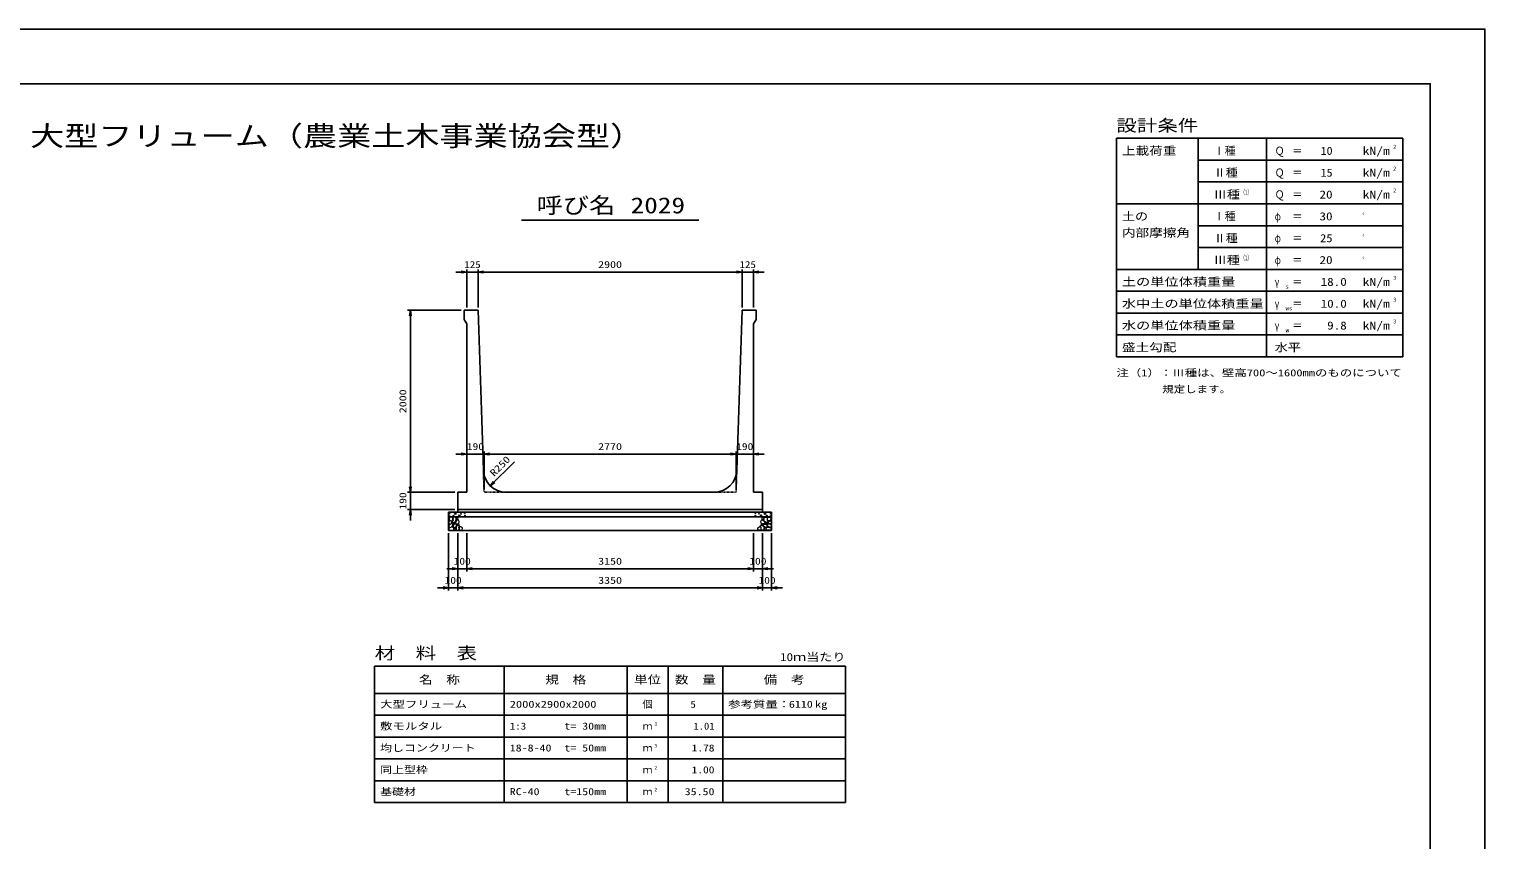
# Model space of a CAD drawing. Units: millimetres at full size. Extents: x 0 to 25230, y 0 to 17820.
# Drawn here: x 9230 to 25230, y 8910 to 17820 of the extents above; entities that cross this region are included whole.
import ezdxf
from ezdxf.enums import TextEntityAlignment as Align

# ---------------------------------------------------------------- set-up
doc = ezdxf.new("R2010")
doc.units = ezdxf.units.MM
doc.linetypes.add('DASHED_SPACED', pattern=[12, 6, -6])
for name, color, linetype, lineweight in [('0_2', 7, 'Continuous', 25), ('D-DCR-HCHn', 4, 'Continuous', 9), ('D-MTR-FRAM', 7, 'Continuous', 25), ('D-MTR-LINE', 7, 'Continuous', 25), ('D-STR-DIM', 7, 'Continuous', 25), ('D-STR-STRn', 1, 'Continuous', 25), ('D-TTL', 2, 'Continuous', 25), ('D-TTL-FRAM', 2, 'Continuous', 25), ('D-TTL-LINE', 7, 'Continuous', 25), ('D-TTL-TXT', 7, 'Continuous', 25)]:
    doc.layers.add(name, color=color, linetype=linetype, lineweight=lineweight)
for name, color, linetype in [('D-DOC', 7, 'Continuous'), ('D-MTR', 7, 'Continuous'), ('D-MTR-TXT', 7, 'Continuous')]:
    doc.layers.add(name, color=color, linetype=linetype)
doc.styles.add('ＭＳ ゴシック', font='')
doc.styles.get('ＭＳ ゴシック').set_extended_font_data('MS Gothic')

# ---------------------------------------------------------------- blocks, each defined once
blk = doc.blocks.new('open_arrow')
at = {"color": 0, "linetype": 'Continuous', "lineweight": -2}
blk.add_lwpolyline([(7.5, 1.25), (0, 0), (7.5, -1.25)], dxfattribs=at)

msp = doc.modelspace()

# ---------------------------------------------------------------- linework, layer by layer
at = {"layer": '0_2'}
for p, q in [((13940, 12280), (13940, 11860)), ((14040, 12280), (14040, 11860)), ((14040, 12280), (14040, 11860)), ((17190, 12280), (17190, 11860)), ((14160, 11890), (13820, 11890)), ((17190, 11890), (14040, 11890))]:
    msp.add_line(p, q, dxfattribs=at)
at = {"layer": 'D-DCR-HCHn'}
for points in [[(13845.46, 12410.356), (13840.26, 12394.753), (13847.194, 12384.352), (13864.53, 12382.618), (13876.366, 12387.699), (13871.464, 12399.954), (13874.932, 12406.889), (13867.997, 12413.823), (13857.596, 12417.29)], [(13878.366, 12352.757), (13891.208, 12372.019), (13889.603, 12376.834), (13871.946, 12381.65), (13855.894, 12380.045), (13844.658, 12370.414), (13843.052, 12359.177), (13844.658, 12347.941), (13857.499, 12344.731)], [(13884.787, 12312.627), (13896.023, 12317.443), (13899.234, 12333.494), (13892.813, 12344.731), (13881.577, 12347.941), (13867.13, 12346.336), (13851.078, 12339.915), (13843.052, 12330.284), (13843.052, 12319.048), (13847.868, 12312.627), (13867.13, 12314.232)], [(13878.399, 12453.696), (13862.796, 12457.163), (13848.928, 12450.228), (13847.194, 12434.626), (13850.661, 12422.491), (13867.997, 12417.29), (13880.132, 12417.29), (13885.333, 12425.958), (13885.333, 12445.028)], [(13892.267, 12455.429), (13887.067, 12439.827), (13888.8, 12422.491), (13876.665, 12403.421), (13892.267, 12394.753), (13909.603, 12403.421), (13920.005, 12417.29), (13923.472, 12439.827), (13920.005, 12451.962), (13909.603, 12457.163)], [(13895.735, 12394.753), (13887.067, 12387.819), (13890.534, 12382.618), (13902.669, 12382.618), (13907.87, 12384.352), (13911.337, 12391.286), (13906.136, 12396.487)], [(13923.311, 12352.757), (13931.337, 12372.019), (13924.916, 12380.045), (13905.654, 12380.045), (13897.628, 12376.834), (13889.603, 12365.598), (13889.603, 12355.967), (13897.628, 12343.125), (13907.259, 12341.52)], [(13920.101, 12317.443), (13920.101, 12336.705), (13912.075, 12341.52), (13904.049, 12336.705), (13902.444, 12325.469), (13904.049, 12315.837), (13915.285, 12312.627)], [(13921.739, 12413.823), (13913.071, 12393.02), (13920.005, 12384.352), (13940.808, 12384.352), (13949.476, 12387.819), (13958.144, 12399.954), (13958.144, 12410.356), (13949.476, 12424.224), (13939.074, 12425.958)], [(13950.599, 12314.232), (13955.415, 12328.679), (13953.81, 12344.731), (13965.046, 12362.388), (13950.599, 12370.414), (13934.548, 12362.388), (13924.916, 12349.546), (13921.706, 12328.679), (13924.916, 12317.443), (13934.548, 12312.627)], [(13925.206, 12451.962), (13925.206, 12431.159), (13933.874, 12425.958), (13942.542, 12431.159), (13944.275, 12443.294), (13942.542, 12453.696), (13930.407, 12457.163)], [(13947.389, 12370.414), (13955.415, 12376.834), (13952.204, 12381.65), (13940.968, 12381.65), (13936.153, 12380.045), (13932.942, 12373.624), (13937.758, 12368.808)], [(13963.441, 12315.837), (13977.887, 12312.627), (13990.729, 12319.048), (13992.334, 12333.494), (13989.124, 12344.731), (13973.072, 12349.546), (13961.836, 12349.546), (13957.02, 12341.52), (13957.02, 12323.863)], [(17266.559, 12315.837), (17252.113, 12312.627), (17239.271, 12319.048), (17237.666, 12333.494), (17240.876, 12344.731), (17256.928, 12349.546), (17268.164, 12349.546), (17272.98, 12341.52), (17272.98, 12323.863)], [(17279.401, 12314.232), (17274.585, 12328.679), (17276.19, 12344.731), (17264.954, 12362.388), (17279.401, 12370.414), (17295.452, 12362.388), (17305.084, 12349.546), (17308.294, 12328.679), (17305.084, 12317.443), (17295.452, 12312.627)], [(17308.261, 12413.823), (17316.929, 12393.02), (17309.995, 12384.352), (17289.192, 12384.352), (17280.524, 12387.819), (17271.856, 12399.954), (17271.856, 12410.356), (17280.524, 12424.224), (17290.926, 12425.958)], [(17282.611, 12370.414), (17274.585, 12376.834), (17277.796, 12381.65), (17289.032, 12381.65), (17293.847, 12380.045), (17297.058, 12373.624), (17292.242, 12368.808)], [(17304.794, 12451.962), (17304.794, 12431.159), (17296.126, 12425.958), (17287.458, 12431.159), (17285.725, 12443.294), (17287.458, 12453.696), (17299.593, 12457.163)], [(17306.689, 12352.757), (17298.663, 12372.019), (17305.084, 12380.045), (17324.346, 12380.045), (17332.372, 12376.834), (17340.397, 12365.598), (17340.397, 12355.967), (17332.372, 12343.125), (17322.741, 12341.52)], [(17337.733, 12455.429), (17342.933, 12439.827), (17341.2, 12422.491), (17353.335, 12403.421), (17337.733, 12394.753), (17320.397, 12403.421), (17309.995, 12417.29), (17306.528, 12439.827), (17309.995, 12451.962), (17320.397, 12457.163)], [(17309.899, 12317.443), (17309.899, 12336.705), (17317.925, 12341.52), (17325.951, 12336.705), (17327.556, 12325.469), (17325.951, 12315.837), (17314.715, 12312.627)], [(17334.265, 12394.753), (17342.933, 12387.819), (17339.466, 12382.618), (17327.331, 12382.618), (17322.13, 12384.352), (17318.663, 12391.286), (17323.864, 12396.487)], [(17345.213, 12312.627), (17333.977, 12317.443), (17330.766, 12333.494), (17337.187, 12344.731), (17348.423, 12347.941), (17362.87, 12346.336), (17378.922, 12339.915), (17386.948, 12330.284), (17386.948, 12319.048), (17382.132, 12312.627), (17362.87, 12314.232)], [(17351.634, 12352.757), (17338.792, 12372.019), (17340.397, 12376.834), (17358.054, 12381.65), (17374.106, 12380.045), (17385.342, 12370.414), (17386.948, 12359.177), (17385.342, 12347.941), (17372.501, 12344.731)], [(17351.601, 12453.696), (17367.204, 12457.163), (17381.072, 12450.228), (17382.806, 12434.626), (17379.339, 12422.491), (17362.003, 12417.29), (17349.868, 12417.29), (17344.667, 12425.958), (17344.667, 12445.028)], [(17384.54, 12410.356), (17389.74, 12394.753), (17382.806, 12384.352), (17365.47, 12382.618), (17353.634, 12387.699), (17358.536, 12399.954), (17355.068, 12406.889), (17362.003, 12413.823), (17372.404, 12417.29)]]:
    msp.add_lwpolyline(points, close=True, dxfattribs=at)
for centre, radius in [((13850.727, 12493.955), 3), ((13913.336, 12493.955), 7.5), ((13956.664, 12474.961), 7.5), ((13977.708, 12493.164), 3), ((14018.131, 12500.006), 3), ((17211.869, 12500.006), 3), ((17252.292, 12493.164), 3), ((17273.336, 12474.961), 7.5), ((17316.664, 12493.955), 7.5), ((17379.273, 12493.955), 3), ((13851.869, 12468.91), 3), ((13892.292, 12475.752), 3), ((14019.273, 12474.961), 3), ((17210.727, 12474.961), 3), ((17337.708, 12475.752), 3), ((17378.131, 12468.91), 3)]:
    msp.add_circle(centre, radius, dxfattribs=at)
at = {"layer": 'D-MTR-FRAM'}
for p, q in [((13027.5, 10820), (18202.5, 10820)), ((13027.5, 10820), (13027.5, 9320)), ((18202.5, 10820), (18202.5, 9320)), ((13027.5, 9320), (18202.5, 9320))]:
    msp.add_line(p, q, dxfattribs=at)
at = {"layer": 'D-MTR-LINE'}
for p, q in [((14452.5, 10820), (14452.5, 9320)), ((15802.5, 10820), (15802.5, 9320)), ((16252.5, 10820), (16252.5, 9320)), ((16852.5, 10820), (16852.5, 9320)), ((13027.5, 10520), (18202.5, 10520)), ((13027.5, 10280), (18202.5, 10280)), ((13027.5, 10040), (18202.5, 10040)), ((13027.5, 9800), (18202.5, 9800)), ((13027.5, 9560), (18202.5, 9560))]:
    msp.add_line(p, q, dxfattribs=at)
at = {"layer": 'D-STR-DIM'}
for p, q in [((13920, 15150), (14285, 15150)), ((14040, 14760), (14040, 15180)), ((14165, 14760), (14165, 15180)), ((14165, 14760), (14165, 15180)), ((14165, 15150), (17065, 15150)), ((16945, 15150), (17310, 15150)), ((17065, 14760), (17065, 15180)), ((17065, 14760), (17065, 15180)), ((17190, 14760), (17190, 15180)), ((13980, 14730), (13390, 14730)), ((13420, 14730), (13420, 12730)), ((13920, 13150), (14350, 13150)), ((14230, 12760), (14230, 13180)), ((14230, 12760), (14230, 13180)), ((14230, 13150), (17000, 13150)), ((16880, 13150), (17310, 13150)), ((17000, 12760), (17000, 13180)), ((17000, 12760), (17000, 13180)), ((14298.125, 12800.375), (14563.29, 13065.54)), ((13420, 12850), (13420, 12420)), ((13910, 12730), (13390, 12730)), ((13910, 12730), (13390, 12730)), ((13910, 12540), (13390, 12540)), ((13840, 12280), (13840, 11650)), ((13940, 12280), (13940, 11650)), ((13940, 12280), (13940, 11650)), ((17190, 12280), (17190, 11860)), ((17290, 12280), (17290, 11650)), ((17290, 12280), (17290, 11650)), ((17290, 12280), (17290, 11860)), ((17390, 12280), (17390, 11650)), ((17070, 11890), (17410, 11890)), ((14060, 11680), (13720, 11680)), ((13940, 11680), (17290, 11680)), ((17510, 11680), (17170, 11680))]:
    msp.add_line(p, q, dxfattribs=at)
at = {"layer": 'D-STR-STRn'}
for p, q in [((14010, 14730), (14165, 14730)), ((14010, 14630), (14010, 14730)), ((14165, 14730), (14222.139, 12971.879)), ((17065, 14730), (17007.861, 12971.879)), ((17220, 14730), (17065, 14730)), ((17220, 14630), (17220, 14730)), ((14010, 14630), (14040, 14580)), ((14040, 12730), (14040, 14580)), ((17220, 14630), (17190, 14580)), ((17190, 12730), (17190, 14580)), ((13940, 12730), (14040, 12730)), ((13940, 12730), (13940, 12540)), ((14472.007, 12730), (16757.993, 12730)), ((17190, 12730), (17290, 12730)), ((17290, 12730), (17290, 12540)), ((13840, 12310), (13840, 12510)), ((13840, 12510), (17390, 12510)), ((13940, 12540), (17290, 12540)), ((13940, 12540), (13940, 12510)), ((17290, 12540), (17290, 12510)), ((17390, 12310), (17390, 12510)), ((13840, 12460), (17390, 12460)), ((13840, 12310), (17390, 12310))]:
    msp.add_line(p, q, dxfattribs=at)
at = {"layer": 'D-STR-STRn', "color": 2, "linetype": 'DASHED_SPACED'}
for p, q in [((14222.139, 12971.879), (14230, 12730)), ((17007.861, 12971.879), (17000, 12730)), ((14230, 12730), (14472.007, 12730)), ((17000, 12730), (16757.993, 12730))]:
    msp.add_line(p, q, dxfattribs=at)
at = {"layer": 'D-STR-STRn'}
for centre, start, end in [((14472.007, 12980), 181.86146, 270), ((16757.993, 12980), 270, 358.13854)]:
    msp.add_arc(centre, 250, start, end, dxfattribs=at)
at = {"layer": 'D-TTL'}
for points in [[(0, 0), (25230, 0), (25230, 17820), (0, 17820)], [(600, 600), (24630, 600), (24630, 17220), (600, 17220)]]:
    msp.add_lwpolyline(points, close=True, dxfattribs=at)
at = {"layer": 'D-TTL-FRAM'}
for p, q in [((24330, 16620), (21180, 16620)), ((21180, 16620), (21180, 14220)), ((24330, 16620), (24330, 14220)), ((24330, 14220), (21180, 14220))]:
    msp.add_line(p, q, dxfattribs=at)
at = {"layer": 'D-TTL-LINE'}
for p, q in [((22080, 16620), (22080, 15180)), ((22830, 16620), (22830, 14220)), ((24330, 16380), (22080, 16380)), ((24330, 16140), (22080, 16140)), ((24330, 15900), (21180, 15900)), ((24330, 15660), (22080, 15660)), ((24330, 15420), (22080, 15420)), ((24330, 15180), (21180, 15180)), ((24330, 14940), (21180, 14940)), ((24330, 14700), (21180, 14700)), ((24330, 14460), (21180, 14460))]:
    msp.add_line(p, q, dxfattribs=at)
at = {"layer": 'D-TTL-TXT'}
msp.add_line((14640, 15720), (16590, 15720), dxfattribs=at)

# ---------------------------------------------------------------- block references
at = {"layer": '0_2', "xscale": 8, "yscale": 8, "rotation": 180}
for p in [(13940, 11890), (17190, 11890)]:
    msp.add_blockref('open_arrow', p, dxfattribs=at)
at = {"layer": '0_2', "xscale": 8, "yscale": 8}
msp.add_blockref('open_arrow', (14040, 11890), dxfattribs=at)
msp.add_blockref('open_arrow', (14040, 11890), dxfattribs=at)
at = {"layer": 'D-STR-DIM', "xscale": 8, "yscale": 8}
for p, rotation in [((14040, 15150), 180), ((17065, 15150), 180), ((17065, 15150), 180), ((13420, 14730), 270), ((14040, 13150), 180), ((17000, 13150), 180), ((17000, 13150), 180), ((14298.125, 12800.375), 45), ((13420, 12730), 90), ((13420, 12730), 90), ((13420, 12540), 270), ((17190, 11890), 180), ((13840, 11680), 180), ((17290, 11680), 180), ((17290, 11680), 180)]:
    msp.add_blockref('open_arrow', p, dxfattribs=dict(at, rotation=rotation))
for p in [(14165, 15150), (14165, 15150), (17190, 15150), (14230, 13150), (14230, 13150), (17190, 13150), (17290, 11890), (13940, 11680), (13940, 11680), (17390, 11680)]:
    msp.add_blockref('open_arrow', p, dxfattribs=at)

# ---------------------------------------------------------------- texts
at = {"layer": '0_2', "style": 'ＭＳ ゴシック'}
for s, width, p in [('100', 1.2, (13990, 11972.5)), ('3150', 1.25, (15615, 11972.5))]:
    msp.add_text(s, height=76.98, dxfattribs=dict(at, width=width)).set_placement(p, align=Align.MIDDLE_CENTER)
at = {"layer": 'D-DOC', "style": 'ＭＳ ゴシック'}
for s, width, p in [('注（1）：Ⅲ種は、壁高700～1600mmのものについて', 1.3, (21180, 13981)), ('\u3000\u3000\u3000\u3000規定します。', 1.2, (21180, 13801))]:
    msp.add_text(s, height=76.98, dxfattribs=dict(at, width=width)).set_placement(p, align=Align.BOTTOM_LEFT)
at = {"layer": 'D-MTR', "style": 'ＭＳ ゴシック', "width": 1.25}
msp.add_text('材\u3000料\u3000表', height=132, dxfattribs=at).set_placement((13027.5, 10856), align=Align.BOTTOM_LEFT)
at = {"layer": 'D-MTR', "style": 'ＭＳ ゴシック', "width": 1.2}
msp.add_text('10ｍ当たり', height=87.98, dxfattribs=at).set_placement((18202.5, 10849), align=Align.BOTTOM_RIGHT)
at = {"layer": 'D-MTR-TXT', "style": 'ＭＳ ゴシック'}
for s, height, width, p in [('名\u3000称', 87.98, 1.25, (13740, 10670)), ('規\u3000格', 87.98, 1.25, (15127.5, 10670)), ('単位', 87.98, 1.25, (16027.5, 10670)), ('数\u3000量', 87.98, 1.25, (16552.5, 10670)), ('備\u3000考', 87.98, 1.25, (17527.5, 10670)), ('個', 76.98, 1.1, (16027.5, 10400))]:
    msp.add_text(s, height=height, dxfattribs=dict(at, width=width)).set_placement(p, align=Align.MIDDLE_CENTER)
for s, width, p in [('大型フリューム', 1.3, (13087.5, 10400)), ('2000x2900x2000', 1.3, (14512.5, 10400)), ('参考質量：    kg', 1.3, (16912.5, 10400)), ('敷モルタル', 1.3, (13087.5, 10160)), ('1:3', 1.15, (14512.5, 10160)), ('t= 30mm', 1.25, (15112.5, 10160)), ('均しコンクリート', 1.25, (13087.5, 9920)), ('18-8-40', 1.25, (14512.5, 9920)), ('t= 50mm', 1.25, (15112.5, 9920)), ('同上型枠', 1.25, (13087.5, 9680)), ('基礎材', 1.25, (13087.5, 9440)), ('RC-40', 1.25, (14512.5, 9440)), ('t=150mm', 1.25, (15112.5, 9440))]:
    msp.add_text(s, height=76.98, dxfattribs=dict(at, width=width)).set_placement(p, align=Align.MIDDLE_LEFT)
for s, width, p in [('5', 1.15, (16557.83, 10400)), ('6110', 1.25, (17842.5, 10400)), ('1.01', 1.1, (16762.5, 10160)), ('1.78', 1.2, (16762.5, 9920)), ('1.00', 1.2, (16762.5, 9680)), ('35.50', 1.25, (16762.5, 9440))]:
    msp.add_text(s, height=76.98, dxfattribs=dict(at, width=width)).set_placement(p, align=Align.MIDDLE_RIGHT)
for p in [(16027.5, 10160), (16027.5, 9920), (16027.5, 9680), (16027.5, 9440)]:
    msp.add_text('ｍ', height=76.98, dxfattribs=at).set_placement(p, align=Align.MIDDLE_CENTER)
at = {"layer": 'D-MTR-TXT', "style": 'ＭＳ ゴシック', "width": 1.15}
for s, p in [('3', (16102.5, 10153)), ('3', (16102.5, 9913)), ('2', (16102.5, 9673)), ('2', (16102.5, 9433))]:
    msp.add_text(s, height=38.49, dxfattribs=at).set_placement(p, align=Align.BOTTOM_LEFT)
at = {"layer": 'D-STR-DIM', "style": 'ＭＳ ゴシック'}
for s, width, p in [('125', 1.15, (14102.5, 15232.5)), ('2900', 1.25, (15615, 15232.5)), ('125', 1.15, (17127.5, 15232.5)), ('190', 1.2, (14135, 13232.5)), ('2770', 1.25, (15615, 13232.5)), ('190', 1.2, (17095, 13232.5)), ('100', 1.2, (17240, 11972.5)), ('100', 1.2, (13890, 11762.5)), ('3350', 1.25, (15615, 11762.5)), ('100', 1.2, (17340, 11762.5))]:
    msp.add_text(s, height=76.98, dxfattribs=dict(at, width=width)).set_placement(p, align=Align.MIDDLE_CENTER)
for s, width, p in [('2000', 1.25, (13337.5, 13730)), ('190', 1.2, (13337.5, 12635))]:
    msp.add_text(s, height=76.98, rotation=90, dxfattribs=dict(at, width=width)).set_placement(p, align=Align.MIDDLE_CENTER)
at = {"layer": 'D-STR-DIM', "style": 'ＭＳ ゴシック', "width": 1.25}
msp.add_text('R250', height=76.98, rotation=45, dxfattribs=at).set_placement((14356.535, 12881.412), align=Align.BOTTOM_LEFT)
at = {"layer": 'D-TTL-TXT', "style": 'ＭＳ ゴシック'}
for s, height, width, p in [('設計条件', 132, 1.25, (21180, 16656)), ('上載荷重', 87.98, 1.25, (21240, 16412)), ('Ｑ', 87.98, 0.9, (22920, 16412)), ('＝', 87.98, 0.95, (23112, 16412)), ('kN/m', 87.98, 1.25, (23886, 16412)), ('2', 43.99, 1.15, (24222, 16492)), ('Ⅱ種', 87.98, 1.1, (22250, 16172)), ('Ｑ', 87.98, 0.9, (22920, 16172)), ('＝', 87.98, 0.95, (23112, 16172)), ('kN/m', 87.98, 1.25, (23886, 16172)), ('2', 43.99, 1.15, (24222, 16252)), ('Ⅲ種', 87.98, 1.2, (22250, 15932)), ('（1）', 54.99, 0.6, (22546.769, 15982.923)), ('Ｑ', 87.98, 0.9, (22920, 15932)), ('＝', 87.98, 0.95, (23112, 15932)), ('kN/m', 87.98, 1.25, (23886, 15932)), ('2', 43.99, 1.15, (24222, 16012)), ('土の', 87.98, 1.2, (21240, 15692)), ('φ', 87.98, 0.75, (22920, 15692)), ('＝', 87.98, 0.95, (23112, 15692)), ('°', 87.98, 0.3, (23886, 15692)), ('内部摩擦角', 87.98, 1.25, (21240, 15512)), ('Ⅱ種', 87.98, 1.1, (22250, 15452)), ('φ', 87.98, 0.75, (22920, 15452)), ('＝', 87.98, 0.95, (23112, 15452)), ('°', 87.98, 0.3, (23886, 15452)), ('Ⅲ種', 87.98, 1.2, (22250, 15212)), ('（1）', 54.99, 0.6, (22546.769, 15262.923)), ('φ', 87.98, 0.75, (22920, 15212)), ('＝', 87.98, 0.95, (23112, 15212)), ('°', 87.98, 0.3, (23886, 15212)), ('土の単位体積重量', 87.98, 1.3, (21240, 14972)), ('γ', 87.98, 0.75, (22920, 14972)), ('＝', 87.98, 0.95, (23112, 14972)), ('kN/m', 87.98, 1.25, (23886, 14972)), ('3', 43.99, 1.15, (24222, 15052)), ('s', 43.99, 1.15, (23040, 14956)), ('水中土の単位体積重量', 87.98, 1.3, (21240, 14732)), ('γ', 87.98, 0.75, (22920, 14732)), ('ws', 43.99, 1.2, (23040, 14716)), ('＝', 87.98, 0.95, (23112, 14732)), ('kN/m', 87.98, 1.25, (23886, 14732)), ('3', 43.99, 1.15, (24222, 14812)), ('水の単位体積重量', 87.98, 1.3, (21240, 14492)), ('γ', 87.98, 0.75, (22920, 14492)), ('＝', 87.98, 0.95, (23112, 14492)), ('kN/m', 87.98, 1.25, (23886, 14492)), ('3', 43.99, 1.15, (24222, 14572)), ('w', 43.99, 1.25, (23040, 14476)), ('盛土勾配', 87.98, 1.25, (21240, 14252)), ('水平', 87.98, 1.2, (22920, 14252))]:
    msp.add_text(s, height=height, dxfattribs=dict(at, width=width)).set_placement(p, align=Align.BOTTOM_LEFT)
for s, height, width, p in [('大型フリューム（農業土木事業協会型）', 219.9, 1.25, (12615, 16470)), ('呼び名', 176, 1.2, (15240, 15742.5)), ('2029', 176, 1.25, (16140, 15742.5))]:
    msp.add_text(s, height=height, dxfattribs=dict(at, width=width)).set_placement(p, align=Align.BOTTOM_CENTER)
for p in [(22250, 16412), (22250, 15692)]:
    msp.add_text('Ⅰ種', height=87.98, dxfattribs=at).set_placement(p, align=Align.BOTTOM_LEFT)
for s, width, p in [('10', 1.1, (23556, 16412)), ('15', 1.1, (23556, 16172)), ('20', 1.2, (23556, 15932)), ('30', 1.2, (23556, 15692)), ('25', 1.15, (23556, 15452)), ('20', 1.2, (23556, 15212)), ('18.0', 1.2, (23712, 14972)), ('10.0', 1.2, (23712, 14732)), ('9.8', 1.2, (23712, 14492))]:
    msp.add_text(s, height=87.98, dxfattribs=dict(at, width=width)).set_placement(p, align=Align.BOTTOM_RIGHT)

doc.saveas('drawing.dxf')
